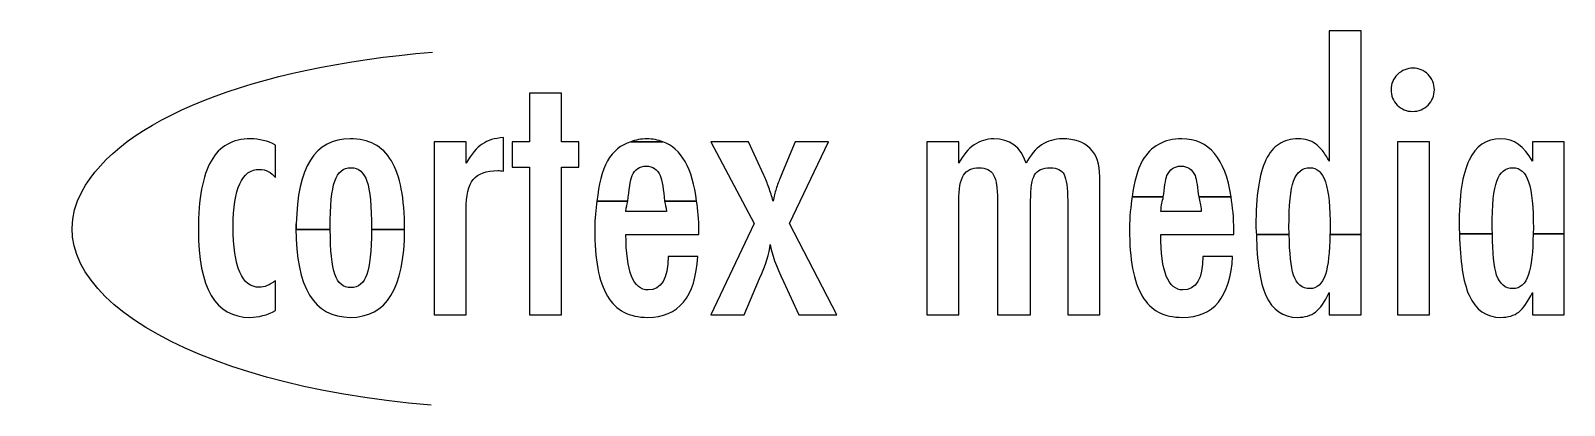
# Model space of a CAD drawing. Extents: x 112 to 315, y 50 to 254.
# Drawn here: x 111.9 to 315.5, y 49.8 to 99.5 of the extents above.
import ezdxf

# ---------------------------------------------------------------- set-up
doc = ezdxf.new("R2010")
doc.units = 0
doc.layers.add('Ebene_1', color=7, linetype='CONTINUOUS')

msp = doc.modelspace()

# ---------------------------------------------------------------- linework, layer by layer
at = {"layer": 'Ebene_1', "color": 7}
for points in [[(284.254391, 99.497774), (284.254391, 82.180387)], [(284.351074, 72.46701), (288.490721, 72.46701), (288.490721, 99.497774), (284.254391, 99.497774), (284.254391, 99.497774)], [(144.432126, 80.006564), (144.432126, 84.330779)], [(169.710935, 81.913784), (169.710935, 84.774629), (165.474605, 84.774629), (165.474605, 61.824922), (169.710935, 61.824922), (169.710935, 75.727755)], [(174.678223, 80.872282), (174.678223, 85.307834), (174.678223, 85.307834)], [(195.8042, 84.774629), (191.564938, 84.774629)], [(191.564938, 84.774629), (195.8042, 84.774629)], [(202.19531, 84.774629), (207.93896, 73.931857), (202.19531, 61.824922), (206.629392, 61.824922), (208.669917, 66.613492)], [(209.225097, 80.340547), (207.208002, 84.774629), (202.19531, 84.774629), (202.19531, 84.774629)], [(211.841307, 66.213592), (213.858395, 61.824922), (218.915037, 61.824922), (212.639645, 73.931857), (217.828122, 84.774629), (213.370602, 84.774629), (211.709472, 80.715547), (211.419432, 80.050507)], [(235.095702, 81.935759), (235.095702, 84.774629), (230.859372, 84.774629), (230.859372, 61.82346), (235.095702, 61.82346), (235.095702, 76.92453)], [(311.317376, 72.541717), (315.454099, 72.541717), (315.454099, 84.774629), (311.217769, 84.774629), (311.217769, 82.180387)], [(249.552244, 76.92453), (249.552244, 61.82346), (253.809079, 61.82346), (253.809079, 80.117887)], [(271.231932, 77.466525), (266.935542, 77.466525)], [(266.935542, 77.466525), (271.231932, 77.466525)], [(191.167963, 76.89816), (187.079585, 76.89816)], [(187.079585, 76.89816), (191.167963, 76.89816)], [(196.296388, 75.528532), (190.930663, 75.528532)], [(200.3042, 76.89816), (196.05908, 76.89816)], [(196.05908, 76.89816), (200.3042, 76.89816)], [(240.240229, 76.92453), (240.240229, 61.82346), (244.630369, 61.82346), (244.630369, 76.92453)], [(267.270994, 75.52707), (261.903807, 75.52707)], [(161.55029, 73.111545), (157.155763, 73.111545)], [(157.155763, 73.111545), (161.55029, 73.111545)], [(190.930663, 72.46848), (200.620602, 72.46848), (200.620602, 73.000215)], [(261.903807, 72.46701), (271.593747, 72.46701), (271.593747, 73.000215)], [(278.948726, 72.46701), (274.587889, 72.46701)], [(274.587889, 72.46701), (278.948726, 72.46701)], [(284.254391, 64.77219), (284.254391, 61.82346), (288.490721, 61.82346), (288.490721, 72.46701), (288.490721, 72.46701)], [(288.490721, 72.46701), (284.351074, 72.46701)], [(305.909179, 72.541717), (301.546871, 72.541717)], [(301.546871, 72.541717), (305.909179, 72.541717)], [(311.217769, 64.77219), (311.217769, 61.82346), (315.454099, 61.82346), (315.454099, 72.541717), (315.454099, 72.541717)], [(315.454099, 72.541717), (311.317376, 72.541717)], [(200.466792, 69.563692), (196.51904, 69.563692)], [(271.438474, 69.56223), (267.492184, 69.56223)], [(144.432126, 62.356657), (144.432126, 66.326385)]]:
    msp.add_lwpolyline(points, dxfattribs=at)
for points in [[(295.371086, 94.531949)], [(178.136713, 91.205294), (178.136713, 84.774629), (175.80908, 84.774629), (175.80908, 81.404024), (178.136713, 81.404024), (178.136713, 61.824922), (182.373043, 61.824922), (182.373043, 71.358127), (182.373043, 81.404024), (184.678708, 81.404024), (184.678708, 84.774629), (182.373043, 84.774629), (182.373043, 91.205294), (178.136713, 91.205294)], [(141.106933, 85.151092)], [(193.725583, 85.151092)], [(195.8042, 84.774629)], [(239.752437, 85.151092)], [(293.301266, 84.774629), (293.301266, 61.82346), (297.559564, 61.82346), (297.559564, 84.774629), (293.301266, 84.774629)], [(307.006346, 85.151092)], [(262.239252, 77.466525), (258.096679, 77.466525), (258.096679, 77.466525)], [(258.096679, 77.466525)], [(200.3042, 76.89816)], [(151.693356, 73.111545), (147.187498, 73.111545), (147.187498, 73.863007), (147.187498, 73.863007), (147.187498, 73.111545)], [(147.187498, 73.863007)]]:
    msp.add_lwpolyline(points, close=True, dxfattribs=at)
for points in [[(118.726188, 78.132699), (123.742842, 87.685115), (141.32739, 94.680935), (165.264003, 96.654217)], [(293.310056, 93.688199), (292.749416, 93.127649), (292.466306, 92.462234), (292.466306, 91.693087)], [(295.371086, 94.531949), (294.606161, 94.531949), (293.918854, 94.253032), (293.310056, 93.688199)], [(297.366206, 93.688199), (296.805656, 94.253122), (296.141689, 94.531949), (295.371086, 94.531949)], [(298.209956, 91.671112), (298.209956, 92.458717), (297.931009, 93.127649), (297.366206, 93.688199)], [(292.466306, 91.693087), (292.466306, 90.865709), (292.743071, 90.178304), (293.286619, 89.629117)], [(297.366206, 89.629117), (297.931099, 90.195344), (298.209956, 90.872137), (298.209956, 91.671112)], [(293.286619, 89.629117), (293.851421, 89.069872), (294.528124, 88.788299), (295.325681, 88.788299)], [(295.325681, 88.788299), (296.124656, 88.788299), (296.805656, 89.069954), (297.366206, 89.629117)], [(141.106933, 85.151092), (138.745483, 85.151092), (136.998426, 84.170684), (135.873043, 82.202362)], [(144.432126, 84.330779), (143.357841, 84.879824), (142.247916, 85.151092), (141.106933, 85.151092)], [(154.321288, 85.151092), (149.664178, 85.151092), (147.316281, 81.341609), (147.187498, 73.863007)], [(157.538083, 84.440647), (156.639771, 84.917797), (155.563033, 85.151092), (154.321288, 85.151092)], [(159.798335, 82.246304), (159.210815, 83.238292), (158.457688, 83.969497), (157.538083, 84.440647)], [(171.861328, 84.464084), (171.151753, 83.975924), (170.437528, 83.127187), (169.710935, 81.913784)], [(174.678223, 85.307834), (173.514523, 85.235437), (172.570895, 84.952267), (171.861328, 84.464084)], [(191.564938, 84.774629), (190.275103, 84.337942), (189.226288, 83.515694), (188.471188, 82.224337)], [(193.725583, 85.151092), (192.926923, 85.151092), (192.224113, 84.997799), (191.564938, 84.774629)], [(195.8042, 84.774629), (195.16709, 84.998062), (194.489983, 85.151092), (193.725583, 85.151092)], [(200.3042, 76.89816), (199.75685, 81.203467), (198.29903, 83.899702), (195.8042, 84.774629)], [(239.752437, 85.151092), (237.81815, 85.151092), (236.265072, 84.081472), (235.095702, 81.935759)], [(244.053222, 81.935759), (243.299659, 84.081472), (241.869792, 85.151092), (239.752437, 85.151092)], [(248.843262, 85.151092), (246.775572, 85.151092), (245.178597, 84.081472), (244.053222, 81.935759)], [(252.524412, 83.864962), (251.681442, 84.725159), (250.456819, 85.151092), (248.843262, 85.151092)], [(253.809079, 80.117887), (253.809079, 81.775477), (253.382989, 83.023409), (252.524412, 83.864962)], [(264.697264, 85.151092), (262.335822, 85.151092), (260.585277, 84.175619), (259.442869, 82.224337)], [(271.231932, 77.466525), (270.469497, 82.520752), (268.331464, 85.151092), (264.697264, 85.151092)], [(277.602537, 84.462614), (276.892969, 84.019814), (276.311854, 83.326154), (275.852044, 82.379609)], [(280.130854, 85.151092), (279.155906, 85.151092), (278.312104, 84.922394), (277.602537, 84.462614)], [(282.436519, 84.486052), (281.831944, 84.928799), (281.061806, 85.151092), (280.130854, 85.151092)], [(283.346186, 83.598359), (283.035371, 83.980132), (282.735911, 84.279974), (282.436519, 84.486052)], [(284.254391, 82.180387), (283.960609, 82.739527), (283.656979, 83.215169), (283.346186, 83.598359)], [(307.006346, 85.151092), (305.098999, 85.151092), (303.700969, 84.213172), (302.815429, 82.334197)], [(311.217769, 82.180387), (310.153414, 84.158692), (308.751859, 85.151092), (307.006346, 85.151092)], [(135.873043, 82.202362), (134.753346, 80.251049), (134.188476, 77.212117), (134.188476, 73.088107)], [(161.10644, 78.499237), (160.829713, 80.006332), (160.39154, 81.260047), (159.798335, 82.246304)], [(188.471188, 82.224337), (187.740643, 80.951204), (187.33541, 79.06494), (187.079585, 76.89816)], [(191.750975, 80.273159), (192.122788, 81.114824), (192.742903, 81.535859), (193.614253, 81.535859)], [(193.614253, 81.535859), (194.47283, 81.535859), (195.09431, 81.114712), (195.476075, 80.273159)], [(259.442869, 82.224337), (258.772474, 81.056009), (258.367114, 79.38723), (258.096679, 77.466525)], [(262.724119, 80.273159), (263.094507, 81.116242), (263.717464, 81.537322), (264.587397, 81.537322)], [(264.587397, 81.537322), (265.445974, 81.537322), (266.067454, 81.116159), (266.449212, 80.273159)], [(275.852044, 82.379609), (275.407857, 81.431617), (275.075802, 80.228969), (274.853022, 78.76584)], [(302.815429, 82.334197), (301.927046, 80.472314), (301.483886, 77.550922), (301.483886, 73.5759)], [(138.801268, 73.509982), (138.801268, 78.566362), (139.970646, 81.093479), (142.303708, 81.093479)], [(142.303708, 81.093479), (143.135323, 81.093479), (143.844606, 80.733194), (144.432126, 80.006564)], [(151.683103, 73.35471), (151.683103, 76.298032), (151.882026, 78.360052), (152.282226, 79.540739)], [(152.282226, 79.540739), (152.713641, 80.727157), (153.429283, 81.314669), (154.432618, 81.314669)], [(154.432618, 81.314669), (155.452978, 81.314669), (156.162253, 80.716544), (156.561036, 79.518772)], [(156.561036, 79.518772), (156.959811, 78.338085), (157.160158, 76.237072), (157.160158, 73.221405)], [(169.710935, 75.727755), (169.710935, 77.650717), (170.031613, 78.996975), (170.664545, 79.761929)], [(170.664545, 79.761929), (171.31877, 80.549482), (172.40393, 80.938199), (173.923828, 80.938199)], [(173.923828, 80.938199), (174.133858, 80.938199), (174.384463, 80.915939), (174.678223, 80.872282)], [(191.167963, 76.89816), (191.334365, 78.271822), (191.49053, 79.736144), (191.750975, 80.273159)], [(195.476075, 80.273159), (195.740548, 79.736144), (195.893998, 78.271822), (196.05908, 76.89816)], [(209.890137, 78.69846), (209.685777, 79.276072), (209.463492, 79.823992), (209.225097, 80.340547)], [(211.419432, 80.050507), (211.21508, 79.552372), (211.031772, 79.04205), (210.865722, 78.521212)], [(235.095702, 76.92453), (235.095702, 78.521085), (235.3052, 79.652954), (235.71533, 80.317109)], [(235.71533, 80.317109), (236.131137, 80.982742), (236.82485, 81.316132), (237.799805, 81.316132)], [(237.799805, 81.316132), (238.2596, 81.316132), (238.643307, 81.231944), (238.954099, 81.071504)], [(238.954099, 81.071504), (239.263467, 80.921099), (239.519734, 80.676772), (239.708494, 80.339084)], [(239.708494, 80.339084), (239.901454, 80.001307), (240.034534, 79.546192), (240.106932, 78.98703)], [(244.630369, 76.92453), (244.630369, 78.626115), (244.807332, 79.778452), (245.162104, 80.383027)], [(245.162104, 80.383027), (245.533924, 81.004724), (246.226219, 81.316132), (247.246579, 81.316132)], [(247.246579, 81.316132), (248.150569, 81.316132), (248.755077, 81.011039), (249.064452, 80.406464)], [(249.064452, 80.406464), (249.392277, 79.813289), (249.552244, 78.654457), (249.552244, 76.92453)], [(262.239252, 77.466525), (262.391592, 78.491257), (262.507594, 79.827562), (262.724119, 80.273159)], [(266.449212, 80.273159), (266.669097, 79.827547), (266.784267, 78.491317), (266.935542, 77.466525)], [(278.912104, 73.398652), (278.912104, 76.398697), (279.121616, 78.449482), (279.531731, 79.542209)], [(279.531731, 79.542209), (279.964586, 80.722949), (280.680274, 81.316132), (281.683586, 81.316132)], [(281.683586, 81.316132), (282.631579, 81.316132), (283.317446, 80.694614), (283.744624, 79.452855)], [(283.744624, 79.452855), (284.177449, 78.12315), (284.387689, 76.064542), (284.387689, 73.287322)], [(305.875481, 73.398652), (305.875481, 76.398697), (306.084994, 78.449482), (306.495116, 79.542209)], [(306.495116, 79.542209), (306.927964, 80.722949), (307.643621, 81.316132), (308.646971, 81.316132)], [(308.646971, 81.316132), (309.594934, 81.316132), (310.280824, 80.694614), (310.708001, 79.452855)], [(310.708001, 79.452855), (311.140826, 78.12315), (311.351074, 76.064542), (311.351074, 73.287322)], [(165.075258, 49.800274), (132.700447, 52.516573), (111.93561, 65.206205), (118.726188, 78.132699)], [(161.55029, 73.111545), (161.55029, 75.196222), (161.405878, 76.990665), (161.10644, 78.499237)], [(210.443847, 76.902555), (210.283475, 77.539785), (210.1016, 78.139297), (209.890137, 78.69846)], [(210.865722, 78.521212), (210.70532, 78.006045), (210.56588, 77.467387), (210.443847, 76.902555)], [(240.106932, 78.98703), (240.194914, 78.42651), (240.240229, 77.73912), (240.240229, 76.92453)], [(258.096679, 77.466525), (257.915427, 76.179247), (257.758294, 74.84778), (257.758294, 73.221405)], [(261.903807, 75.52707), (261.976294, 76.512952), (262.133982, 76.758382), (262.239252, 77.466525)], [(266.935542, 77.466525), (267.040077, 76.758405), (267.198507, 76.5129), (267.270994, 75.52707)], [(271.593747, 73.000215), (271.593747, 74.701837), (271.434724, 76.122172), (271.231932, 77.466525)], [(274.853022, 78.76584), (274.631667, 77.301292), (274.520502, 75.566272), (274.520502, 73.553925)], [(187.079585, 76.89816), (186.943318, 75.743955), (186.78515, 74.629552), (186.785158, 73.221405)], [(190.930663, 75.528532), (190.981873, 76.224592), (191.100433, 76.340662), (191.167963, 76.89816)], [(196.05908, 76.89816), (196.126078, 76.340662), (196.24517, 76.224592), (196.296388, 75.528532)], [(200.620602, 73.000215), (200.620602, 74.485537), (200.458385, 75.685387), (200.3042, 76.89816)], [(142.281733, 65.46066), (139.964278, 65.46066), (138.801268, 68.14425), (138.801268, 73.509982)], [(147.187498, 73.863007), (147.183838, 73.650262), (147.137691, 73.50759), (147.137691, 73.288785)], [(147.137691, 73.288785), (147.137691, 65.411137), (149.543781, 61.470427), (154.344726, 61.470427)], [(151.693356, 73.111545), (151.692936, 73.205092), (151.683103, 73.259295), (151.683103, 73.35471)], [(274.520502, 73.553925), (274.520502, 73.13595), (274.578979, 72.86268), (274.587889, 72.46701)], [(278.948726, 72.46701), (278.942906, 72.806002), (278.912104, 73.0329), (278.912104, 73.398652)], [(284.387689, 73.287322), (284.387689, 72.973005), (284.356519, 72.76272), (284.351074, 72.46701)], [(301.483886, 73.5759), (301.483886, 73.178257), (301.538801, 72.919177), (301.546871, 72.541717)], [(305.909179, 72.541717), (305.904221, 72.855495), (305.875481, 73.062232), (305.875481, 73.398652)], [(311.351074, 73.287322), (311.351074, 73.001625), (311.321876, 72.81204), (311.317376, 72.541717)], [(134.188476, 73.088107), (134.188476, 65.343855), (136.466398, 61.470427), (141.017578, 61.470427)], [(152.282226, 67.190647), (151.895016, 68.32203), (151.705843, 70.32336), (151.693356, 73.111545)], [(154.344726, 61.470427), (159.14993, 61.470427), (161.55029, 65.350252), (161.55029, 73.111545)], [(157.155763, 73.111545), (157.149808, 70.244115), (156.950188, 68.24937), (156.540523, 67.16721)], [(157.160158, 73.221405), (157.160158, 73.177987), (157.155846, 73.154557), (157.155763, 73.111545)], [(186.785158, 73.221405), (186.785158, 71.180685), (186.918193, 69.423772), (187.183588, 67.943572)], [(193.857418, 65.106172), (191.906098, 65.106172), (190.930663, 67.562527), (190.930663, 72.46848)], [(257.758294, 73.221405), (257.758294, 71.18208), (257.889942, 69.425175), (258.156732, 67.945035)], [(264.830562, 65.106172), (262.879249, 65.106172), (261.903807, 67.561065), (261.903807, 72.46701)], [(274.587889, 72.46701), (274.667854, 68.915782), (275.052732, 66.12945), (275.852044, 64.373752)], [(279.509764, 67.079317), (279.158126, 68.13177), (278.990891, 70.010977), (278.948726, 72.46701)], [(284.351074, 72.46701), (284.308579, 70.160542), (284.128264, 68.325112), (283.744624, 67.145235)], [(301.546871, 72.541717), (301.623379, 68.962695), (302.011796, 66.162315), (302.815429, 64.39719)], [(306.474604, 67.079317), (306.119104, 68.143417), (305.948644, 70.042785), (305.909179, 72.541717)], [(311.317376, 72.541717), (311.278316, 70.19496), (311.096119, 68.338882), (310.708001, 67.145235)], [(193.813475, 61.470427), (197.937493, 61.470427), (200.156, 64.169527), (200.466792, 69.563692)], [(196.51904, 69.563692), (196.51904, 66.59202), (195.63134, 65.106172), (193.857418, 65.106172)], [(208.669917, 66.613492), (209.4845, 68.44845), (209.955957, 69.95619), (210.089352, 71.13693)], [(210.089352, 71.13693), (210.266742, 69.912195), (210.855005, 68.271322), (211.841307, 66.213592)], [(264.786619, 61.468965), (268.910637, 61.468965), (271.127682, 64.168065), (271.438474, 69.56223)], [(267.492184, 69.56223), (267.492184, 66.591967), (266.604484, 65.106172), (264.830562, 65.106172)], [(154.432618, 65.416717), (153.429283, 65.416717), (152.713641, 66.0099), (152.282226, 67.190647)], [(156.540523, 67.16721), (156.140331, 66.003502), (155.441623, 65.416717), (154.432618, 65.416717)], [(187.183588, 67.943572), (187.467418, 66.469132), (187.893598, 65.250885), (188.471188, 64.28586)], [(258.156732, 67.945035), (258.439144, 66.464872), (258.866697, 65.243745), (259.442869, 64.28586)], [(144.432126, 66.326385), (143.651601, 65.74866), (142.935958, 65.46066), (142.281733, 65.46066)], [(281.683586, 65.28342), (280.651901, 65.28342), (279.925579, 65.882955), (279.509764, 67.079317)], [(283.744624, 67.145235), (283.317446, 65.90349), (282.631579, 65.28342), (281.683586, 65.28342)], [(308.646971, 65.28342), (307.615241, 65.28342), (306.890419, 65.882955), (306.474604, 67.079317)], [(310.708001, 67.145235), (310.280824, 65.90349), (309.594934, 65.28342), (308.646971, 65.28342)], [(188.471188, 64.28586), (189.04736, 63.326527), (189.773623, 62.615805), (190.643555, 62.15598)], [(259.442869, 64.28586), (260.019034, 63.326527), (260.745297, 62.617222), (261.615229, 62.157442)], [(275.852044, 64.373752), (276.737592, 62.439442), (278.129217, 61.468965), (280.019531, 61.468965)], [(282.436519, 62.177947), (283.046734, 62.649097), (283.651264, 63.514792), (284.254391, 64.77219)], [(302.815429, 64.39719), (303.700969, 62.445817), (305.098999, 61.468965), (307.006346, 61.468965)], [(309.399896, 62.177947), (310.010111, 62.649097), (310.614611, 63.514822), (311.217769, 64.77219)], [(141.017578, 61.470427), (142.171333, 61.470427), (143.312428, 61.769152), (144.432126, 62.356657)], [(190.643555, 62.15598), (191.530513, 61.701585), (192.588763, 61.470427), (193.813475, 61.470427)], [(261.615229, 62.157442), (262.502194, 61.696185), (263.560482, 61.468965), (264.786619, 61.468965)], [(280.019531, 61.468965), (281.028514, 61.468965), (281.831944, 61.706805), (282.436519, 62.177947)], [(307.006346, 61.468965), (307.998296, 61.468965), (308.795329, 61.706805), (309.399896, 62.177947)]]:
    msp.add_open_spline(points, degree=3, dxfattribs=at)

doc.saveas('drawing.dxf')
